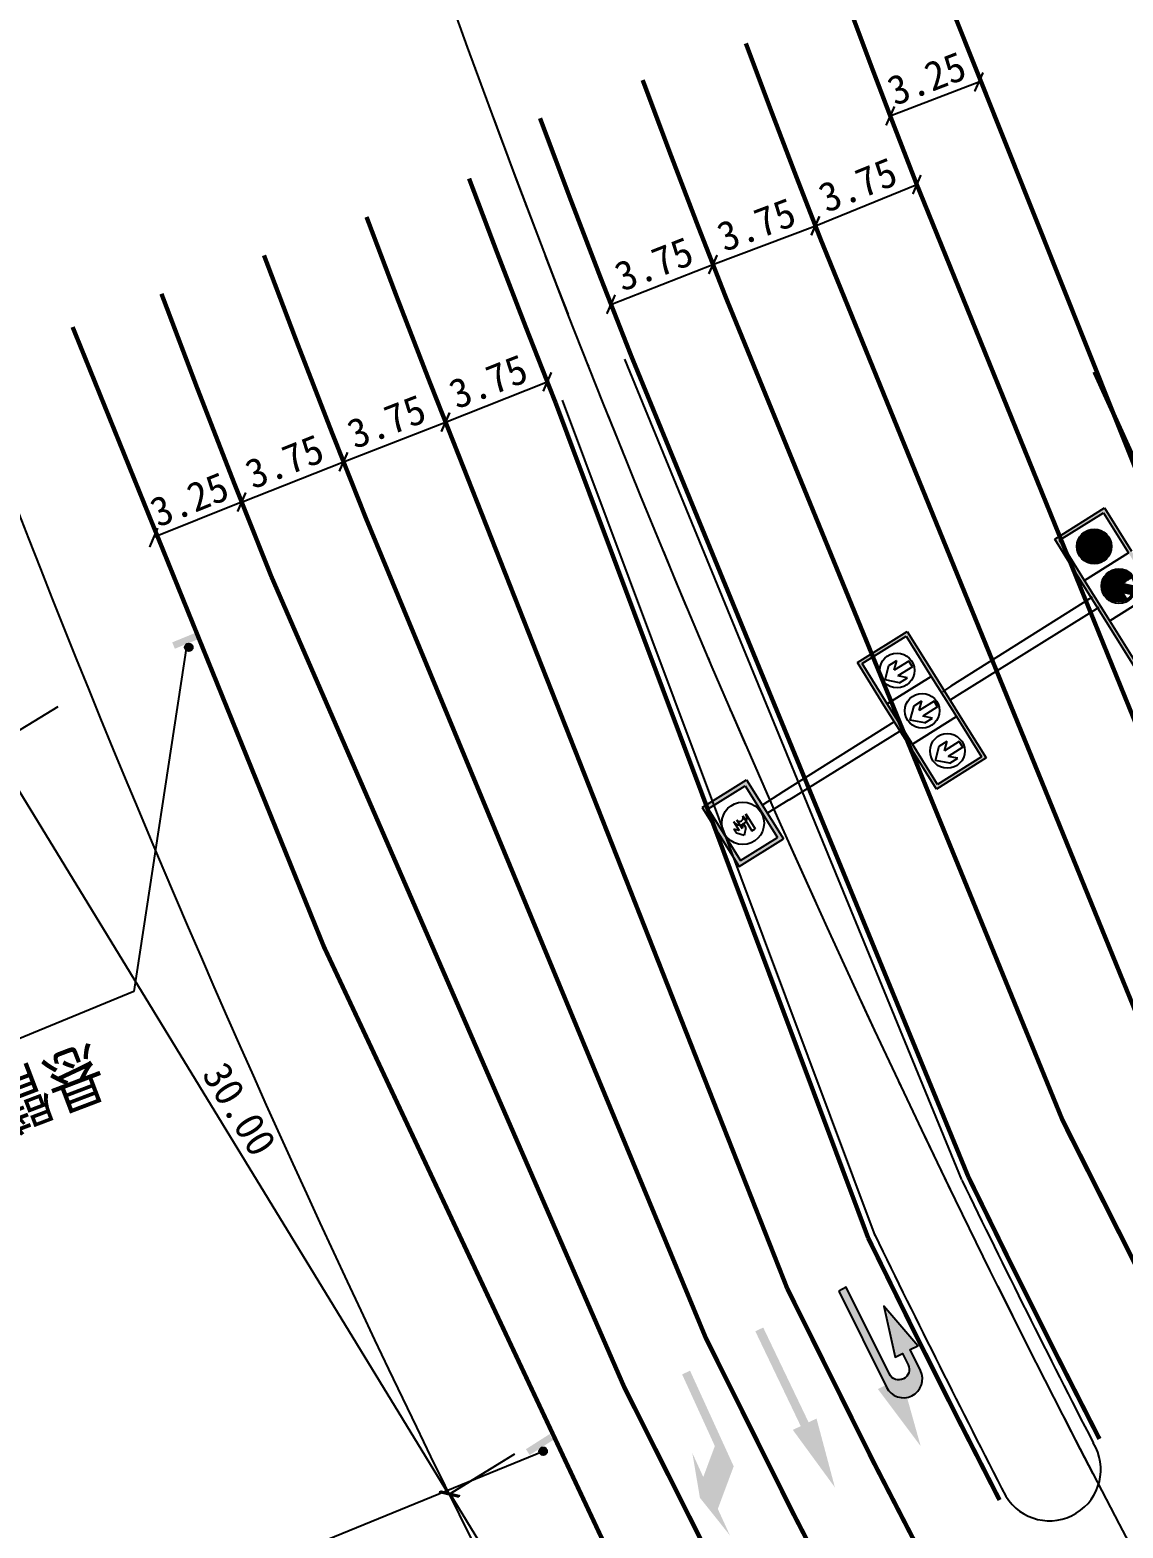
# Model space of a CAD drawing. Header units: millimetres. Extents: x 7233 to 195995, y 19522 to 226352.
# Drawn here: x 10194.8 to 10232.2, y 22463 to 22514.3 of the extents above; entities that cross this region are included whole.
import ezdxf

# ---------------------------------------------------------------- set-up
doc = ezdxf.new("R2010")
doc.units = ezdxf.units.MM
doc.linetypes.add('ACAD_ISO10W100', pattern=[18, 12, -3, 0, -3])
doc.linetypes.add('JTSS01', pattern=[6, 2, -4])
for name, color, linetype in [('@-交通信号', 7, 'Continuous'), ('@-交通标志', 7, 'Continuous'), ('@-地面图案', 7, 'Continuous'), ('@-监控设备', 7, 'Continuous'), ('@-设计标注', 7, 'Continuous'), ('@-道路红线', 1, 'Continuous'), ('@-隔离岛', 3, 'Continuous'), ('AXIS', 2, 'Continuous')]:
    doc.layers.add(name, color=color, linetype=linetype)
doc.layers.add('@-道路标线', color=255, linetype='Continuous', lineweight=0)
doc.layers.get('0').off()
doc.styles.add('--黑体', font='simhei.ttf')
doc.styles.add('-黑体', font='simhei.ttf', dxfattribs={"width": 0.8})
doc.dimstyles.new('标志标注', dxfattribs={"dimtxt": 1, "dimasz": 0.5, "dimexe": 0, "dimexo": 0, "dimgap": 0.25, "dimtad": 1, "dimzin": 0, "dimdsep": 46, "dimtxsty": '--黑体', "dimblk": 'ARCHTICK', "dimcen": 0.09, "dimadec": 0, "dimazin": 0, "dimtfac": 1, "dimtix": 1, "dimtmove": 2, "dimatfit": 0, "dimfxl": 1, "dimtolj": 1, "dimtzin": 0, "dimarcsym": 0})

# ---------------------------------------------------------------- blocks, each defined once
blk = doc.blocks.new('A$C4D7F043C')
at = {"layer": '@-交通标志', "linetype": 'ByBlock', "lineweight": -3}
for points in [[(0.132, 0, 1), (-0.132, 0, 1)], [(0.459, -0.375), (0.46, -0.139), (-0.496, -0.137), (-0.497, -0.373)]]:
    blk.add_hatch(color=14, dxfattribs=at).paths.add_polyline_path(points)
at = {"layer": '@-交通标志', "color": 14}
blk.add_circle((0, 0), 0.132, dxfattribs=at)
blk = doc.blocks.new('A$C5A7E11EF')
for p, q in [((0, 0.96), (0.5, 1.5)), ((0.5, 1.5), (1, 0.96)), ((0, 0.96), (0, 0.5)), ((0, 0.5), (0.335, 0.862)), ((0.335, 0), (0.335, 0.862)), ((0.665, 0.862), (1, 0.5)), ((0.665, 0), (0.665, 0.862)), ((1, 0.96), (1, 0.5)), ((0.335, 0), (0.665, 0))]:
    blk.add_line(p, q)
at = {"layer": 'Defpoints', "color": 0, "linetype": 'ByBlock'}
for p in [(0, 0.96), (1, 0.96), (0.335, 0), (0.665, 0)]:
    blk.add_point(p, dxfattribs=at)
blk = doc.blocks.new('A$C57464AE3')
at = {"xscale": 40, "yscale": 40, "zscale": 40}
blk.add_blockref('A$C5A7E11EF', (0, 0), dxfattribs=at)
blk = doc.blocks.new('A$C284C4AF0')
blk.add_blockref('A$C57464AE3', (0, 0))
blk = doc.blocks.new('A$C6DDB773E')
at = {"layer": '@-交通信号'}
h = blk.add_hatch(color=256, dxfattribs=at)
h.paths.add_polyline_path([(3050, 6842), (3050, 6261), (3050, 5719), (3050, 5138), (2379, 5138), (2379, 5719), (2379, 6261), (2379, 6842)])
h.paths.add_polyline_path([(3010, 6803), (3010, 6261), (3010, 5719), (3010, 5177), (2418, 5177), (2418, 5719), (2418, 6261), (2418, 6803)], flags=16)
h = blk.add_hatch(color=256, dxfattribs=at)
h.paths.add_polyline_path([(5707, 6842), (5707, 6261), (5707, 5719), (5707, 5138), (5036, 5138), (5036, 5719), (5036, 6261), (5036, 6842)])
h.paths.add_polyline_path([(5667, 6803), (5667, 6261), (5667, 5719), (5667, 5177), (5075, 5177), (5075, 5719), (5075, 6261), (5075, 6803)], flags=16)
h = blk.add_hatch(color=256, dxfattribs=at)
h.paths.add_polyline_path([(0, 6377), (596, 6377), (596, 5582), (0, 5582)])
h.paths.add_polyline_path([(50, 6327), (547, 6327), (547, 5631), (50, 5631)], flags=16)
for p, q in [((2379, 6842), (3050, 6842)), ((2379, 6261), (2379, 6842)), ((3050, 6842), (3050, 6261)), ((5036, 6842), (5707, 6842)), ((5036, 6261), (5036, 6842)), ((5707, 6842), (5707, 6261)), ((2418, 6803), (3010, 6803)), ((2418, 6261), (2418, 6803)), ((3010, 6803), (3010, 6261)), ((5075, 6803), (5667, 6803)), ((5075, 6261), (5075, 6803)), ((5374, 6561), (5263, 6672)), ((5374, 6565), (5265, 6674)), ((5374, 6570), (5268, 6676)), ((5374, 6574), (5271, 6677)), ((5374, 6579), (5273, 6679)), ((5374, 6583), (5276, 6681)), ((5374, 6588), (5279, 6683)), ((5374, 6592), (5281, 6684)), ((5374, 6597), (5284, 6686)), ((5374, 6601), (5287, 6688)), ((5374, 6606), (5290, 6689)), ((5374, 6610), (5293, 6691)), ((5374, 6614), (5296, 6692)), ((5374, 6619), (5299, 6694)), ((5374, 6623), (5302, 6695)), ((5374, 6628), (5305, 6696)), ((5374, 6632), (5308, 6698)), ((5374, 6637), (5311, 6699)), ((5374, 6641), (5315, 6700)), ((5374, 6646), (5318, 6701)), ((5374, 6650), (5321, 6702)), ((5374, 6654), (5325, 6703)), ((5374, 6659), (5328, 6704)), ((5374, 6663), (5332, 6705)), ((5374, 6668), (5335, 6706)), ((5374, 6672), (5339, 6707)), ((5374, 6677), (5343, 6708)), ((5374, 6681), (5347, 6708)), ((5374, 6686), (5351, 6709)), ((5374, 6690), (5355, 6709)), ((5374, 6695), (5359, 6710)), ((5374, 6699), (5363, 6710)), ((5374, 6703), (5367, 6710)), ((5374, 6708), (5371, 6710)), ((5550, 6532), (5374, 6708)), ((5545, 6532), (5374, 6703)), ((5541, 6532), (5374, 6699)), ((5536, 6532), (5374, 6695)), ((5532, 6532), (5374, 6690)), ((5527, 6532), (5374, 6686)), ((5523, 6532), (5374, 6681)), ((5519, 6532), (5374, 6677)), ((5514, 6532), (5374, 6672)), ((5552, 6534), (5376, 6710)), ((5552, 6539), (5380, 6710)), ((5552, 6543), (5385, 6710)), ((5551, 6548), (5390, 6709)), ((5551, 6553), (5395, 6709)), ((5550, 6558), (5400, 6708)), ((5549, 6563), (5405, 6707)), ((5548, 6569), (5411, 6706)), ((5547, 6575), (5417, 6705)), ((5545, 6581), (5423, 6703)), ((5543, 6587), (5429, 6701)), ((5541, 6594), (5436, 6699)), ((5538, 6602), (5443, 6696)), ((5534, 6610), (5451, 6692)), ((5529, 6619), (5461, 6687)), ((5522, 6630), (5472, 6680)), ((5667, 6803), (5667, 6261)), ((5372, 6353), (5195, 6530)), ((5368, 6354), (5195, 6526)), ((5363, 6354), (5196, 6521)), ((5358, 6354), (5196, 6516)), ((5353, 6355), (5196, 6511)), ((5348, 6355), (5197, 6506)), ((5229, 6532), (5198, 6563)), ((5374, 6356), (5198, 6532)), ((5343, 6356), (5198, 6501)), ((5238, 6532), (5199, 6571)), ((5234, 6532), (5199, 6567)), ((5243, 6532), (5200, 6574)), ((5247, 6532), (5201, 6578)), ((5252, 6532), (5202, 6581)), ((5256, 6532), (5203, 6585)), ((5374, 6361), (5203, 6532)), ((5260, 6532), (5204, 6588)), ((5265, 6532), (5205, 6591)), ((5269, 6532), (5207, 6595)), ((5374, 6365), (5207, 6532)), ((5274, 6532), (5208, 6598)), ((5278, 6532), (5209, 6601)), ((5283, 6532), (5210, 6604)), ((5374, 6370), (5211, 6532)), ((5287, 6532), (5212, 6607)), ((5292, 6532), (5213, 6610)), ((5296, 6532), (5215, 6613)), ((5300, 6532), (5216, 6616)), ((5374, 6374), (5216, 6532)), ((5305, 6532), (5218, 6619)), ((5309, 6532), (5220, 6622)), ((5374, 6379), (5220, 6532)), ((5314, 6532), (5221, 6624)), ((5318, 6532), (5223, 6627)), ((5323, 6532), (5225, 6630)), ((5374, 6383), (5225, 6532)), ((5327, 6532), (5226, 6633)), ((5332, 6532), (5228, 6635)), ((5374, 6387), (5229, 6532)), ((5336, 6532), (5230, 6638)), ((5341, 6532), (5232, 6640)), ((5345, 6532), (5234, 6643)), ((5374, 6392), (5234, 6532)), ((5349, 6532), (5236, 6645)), ((5354, 6532), (5238, 6648)), ((5374, 6396), (5238, 6532)), ((5358, 6532), (5240, 6650)), ((5363, 6532), (5242, 6652)), ((5374, 6401), (5243, 6532)), ((5367, 6532), (5244, 6655)), ((5372, 6532), (5247, 6657)), ((5374, 6405), (5247, 6532)), ((5374, 6534), (5249, 6659)), ((5374, 6539), (5251, 6661)), ((5374, 6410), (5252, 6532)), ((5374, 6543), (5253, 6664)), ((5374, 6548), (5256, 6666)), ((5374, 6414), (5256, 6532)), ((5374, 6552), (5258, 6668)), ((5374, 6557), (5260, 6670)), ((5374, 6419), (5260, 6532)), ((5374, 6423), (5265, 6532)), ((5374, 6428), (5269, 6532)), ((5374, 6432), (5274, 6532)), ((5374, 6436), (5278, 6532)), ((5374, 6441), (5283, 6532)), ((5374, 6445), (5287, 6532)), ((5374, 6450), (5292, 6532)), ((5374, 6454), (5296, 6532)), ((5374, 6459), (5300, 6532)), ((5374, 6463), (5305, 6532)), ((5374, 6468), (5309, 6532)), ((5374, 6472), (5314, 6532)), ((5374, 6476), (5318, 6532)), ((5374, 6481), (5323, 6532)), ((5374, 6485), (5327, 6532)), ((5374, 6490), (5332, 6532)), ((5374, 6494), (5336, 6532)), ((5374, 6499), (5341, 6532)), ((5374, 6503), (5345, 6532)), ((5374, 6508), (5349, 6532)), ((5374, 6512), (5354, 6532)), ((5374, 6517), (5358, 6532)), ((5374, 6521), (5363, 6532)), ((5374, 6525), (5367, 6532)), ((5374, 6530), (5372, 6532)), ((5510, 6532), (5374, 6668)), ((5505, 6532), (5374, 6663)), ((5501, 6532), (5374, 6659)), ((5496, 6532), (5374, 6654)), ((5492, 6532), (5374, 6650)), ((5487, 6532), (5374, 6646)), ((5483, 6532), (5374, 6641)), ((5478, 6532), (5374, 6637)), ((5474, 6532), (5374, 6632)), ((5470, 6532), (5374, 6628)), ((5465, 6532), (5374, 6623)), ((5461, 6532), (5374, 6619)), ((5456, 6532), (5374, 6614)), ((5452, 6532), (5374, 6610)), ((5447, 6532), (5374, 6606)), ((5443, 6532), (5374, 6601)), ((5438, 6532), (5374, 6597)), ((5434, 6532), (5374, 6592)), ((5430, 6532), (5374, 6588)), ((5425, 6532), (5374, 6583)), ((5421, 6532), (5374, 6579)), ((5416, 6532), (5374, 6574)), ((5412, 6532), (5374, 6570)), ((5407, 6532), (5374, 6565)), ((5403, 6532), (5374, 6561)), ((5398, 6532), (5374, 6557)), ((5394, 6532), (5374, 6552)), ((5389, 6532), (5374, 6548)), ((5385, 6532), (5374, 6543)), ((5381, 6532), (5374, 6539)), ((5376, 6532), (5374, 6534)), ((5499, 6405), (5374, 6530)), ((5497, 6403), (5374, 6525)), ((5494, 6400), (5374, 6521)), ((5492, 6398), (5374, 6517)), ((5490, 6396), (5374, 6512)), ((5487, 6394), (5374, 6508)), ((5485, 6392), (5374, 6503)), ((5501, 6407), (5376, 6532)), ((5503, 6409), (5381, 6532)), ((5505, 6412), (5385, 6532)), ((5507, 6414), (5389, 6532)), ((5510, 6416), (5394, 6532)), ((5512, 6419), (5398, 6532)), ((5514, 6421), (5403, 6532)), ((5515, 6424), (5407, 6532)), ((5517, 6426), (5412, 6532)), ((5519, 6429), (5416, 6532)), ((5521, 6431), (5421, 6532)), ((5523, 6434), (5425, 6532)), ((5525, 6437), (5430, 6532)), ((5526, 6440), (5434, 6532)), ((5528, 6442), (5438, 6532)), ((5530, 6445), (5443, 6532)), ((5531, 6448), (5447, 6532)), ((5533, 6451), (5452, 6532)), ((5534, 6454), (5456, 6532)), ((5536, 6457), (5461, 6532)), ((5537, 6460), (5465, 6532)), ((5538, 6463), (5470, 6532)), ((5540, 6466), (5474, 6532)), ((5541, 6470), (5478, 6532)), ((5542, 6473), (5483, 6532)), ((5543, 6476), (5487, 6532)), ((5508, 6649), (5491, 6666)), ((5544, 6479), (5492, 6532)), ((5545, 6483), (5496, 6532)), ((5546, 6486), (5501, 6532)), ((5547, 6490), (5505, 6532)), ((5548, 6494), (5510, 6532)), ((5549, 6497), (5514, 6532)), ((5549, 6501), (5519, 6532)), ((5550, 6505), (5523, 6532)), ((5551, 6509), (5527, 6532)), ((5551, 6513), (5532, 6532)), ((5337, 6357), (5199, 6495)), ((5331, 6358), (5200, 6490)), ((5325, 6360), (5202, 6484)), ((5319, 6362), (5204, 6477)), ((5312, 6364), (5206, 6470)), ((5305, 6367), (5209, 6463)), ((5297, 6371), (5213, 6455)), ((5288, 6375), (5217, 6446)), ((5277, 6382), (5224, 6435)), ((5260, 6394), (5236, 6418)), ((5482, 6390), (5374, 6499)), ((5480, 6388), (5374, 6494)), ((5477, 6386), (5374, 6490)), ((5474, 6385), (5374, 6485)), ((5472, 6383), (5374, 6481)), ((5469, 6381), (5374, 6476)), ((5466, 6379), (5374, 6472)), ((5463, 6378), (5374, 6468)), ((5461, 6376), (5374, 6463)), ((5458, 6375), (5374, 6459)), ((5455, 6373), (5374, 6454)), ((5452, 6372), (5374, 6450)), ((5449, 6370), (5374, 6445)), ((5446, 6369), (5374, 6441)), ((5443, 6367), (5374, 6436)), ((5440, 6366), (5374, 6432)), ((5436, 6365), (5374, 6428)), ((5433, 6364), (5374, 6423)), ((5430, 6362), (5374, 6419)), ((5426, 6361), (5374, 6414)), ((5423, 6360), (5374, 6410)), ((5419, 6359), (5374, 6405)), ((5416, 6359), (5374, 6401)), ((5412, 6358), (5374, 6396)), ((5409, 6357), (5374, 6392)), ((5405, 6356), (5374, 6387)), ((5401, 6356), (5374, 6383)), ((5397, 6355), (5374, 6379)), ((5393, 6354), (5374, 6374)), ((5389, 6354), (5374, 6370)), ((5385, 6354), (5374, 6365)), ((5381, 6354), (5374, 6361)), ((2379, 5719), (2379, 6261)), ((2418, 5719), (2418, 6261)), ((3010, 6261), (2418, 6261)), ((2418, 6261), (3010, 6261)), ((3010, 6261), (3010, 5719)), ((3050, 6261), (3050, 5719)), ((5036, 5719), (5036, 6261)), ((5075, 5719), (5075, 6261)), ((5667, 6261), (5075, 6261)), ((5075, 6261), (5667, 6261)), ((5374, 6073), (5290, 6157)), ((5374, 6077), (5293, 6158)), ((5374, 6082), (5296, 6160)), ((5374, 6086), (5299, 6161)), ((5374, 6091), (5302, 6163)), ((5374, 6095), (5305, 6164)), ((5374, 6100), (5308, 6165)), ((5374, 6104), (5311, 6166)), ((5374, 6109), (5315, 6168)), ((5374, 6113), (5318, 6169)), ((5374, 6118), (5321, 6170)), ((5374, 6122), (5325, 6171)), ((5374, 6126), (5328, 6172)), ((5374, 6131), (5332, 6173)), ((5374, 6135), (5335, 6174)), ((5374, 6140), (5339, 6174)), ((5374, 6144), (5343, 6175)), ((5374, 6149), (5347, 6176)), ((5374, 6153), (5351, 6176)), ((5374, 6158), (5355, 6177)), ((5374, 6162), (5359, 6177)), ((5374, 6166), (5363, 6177)), ((5374, 6171), (5367, 6178)), ((5374, 6175), (5371, 6178)), ((5550, 5999), (5374, 6175)), ((5545, 5999), (5374, 6171)), ((5541, 5999), (5374, 6166)), ((5536, 5999), (5374, 6162)), ((5532, 5999), (5374, 6158)), ((5552, 6001), (5376, 6178)), ((5552, 6006), (5380, 6178)), ((5552, 6011), (5385, 6177)), ((5551, 6016), (5390, 6177)), ((5551, 6021), (5395, 6176)), ((5550, 6026), (5400, 6176)), ((5549, 6031), (5405, 6175)), ((5548, 6037), (5411, 6174)), ((5547, 6042), (5417, 6172)), ((5545, 6048), (5423, 6171)), ((5543, 6055), (5429, 6169)), ((5541, 6062), (5436, 6166)), ((5538, 6069), (5443, 6164)), ((5534, 6077), (5451, 6160)), ((218, 6051), (218, 5932)), ((259, 6051), (259, 5932)), ((341, 6051), (341, 5852)), ((383, 6051), (383, 5852)), ((884, 6039), (589, 6038)), ((2377, 6043), (884, 6039)), ((3140, 6046), (3025, 6045)), ((5047, 6052), (3140, 6046)), ((5203, 5999), (5195, 6007)), ((5198, 5999), (5195, 6002)), ((5372, 5821), (5195, 5998)), ((5368, 5821), (5195, 5993)), ((5216, 5999), (5196, 6019)), ((5211, 5999), (5196, 6015)), ((5207, 5999), (5196, 6011)), ((5363, 5821), (5196, 5989)), ((5225, 5999), (5197, 6027)), ((5220, 5999), (5197, 6023)), ((5229, 5999), (5198, 6031)), ((5374, 5824), (5198, 5999)), ((5238, 5999), (5199, 6038)), ((5234, 5999), (5199, 6034)), ((5243, 5999), (5200, 6042)), ((5247, 5999), (5201, 6045)), ((5252, 5999), (5202, 6049)), ((5256, 5999), (5203, 6052)), ((5374, 5828), (5203, 5999)), ((5260, 5999), (5204, 6055)), ((5265, 5999), (5205, 6059)), ((5269, 5999), (5207, 6062)), ((5374, 5833), (5207, 5999)), ((5274, 5999), (5208, 6065)), ((5278, 5999), (5209, 6068)), ((5283, 5999), (5210, 6072)), ((5374, 5837), (5211, 5999)), ((5287, 5999), (5212, 6075)), ((5292, 5999), (5213, 6078)), ((5296, 5999), (5215, 6081)), ((5300, 5999), (5216, 6083)), ((5374, 5842), (5216, 5999)), ((5305, 5999), (5218, 6086)), ((5309, 5999), (5220, 6089)), ((5374, 5846), (5220, 5999)), ((5314, 5999), (5221, 6092)), ((5318, 5999), (5223, 6095)), ((5323, 5999), (5225, 6097)), ((5374, 5851), (5225, 5999)), ((5327, 5999), (5226, 6100)), ((5332, 5999), (5228, 6103)), ((5374, 5855), (5229, 5999)), ((5336, 5999), (5230, 6105)), ((5341, 5999), (5232, 6108)), ((5345, 5999), (5234, 6110)), ((5374, 5859), (5234, 5999)), ((5349, 5999), (5236, 6113)), ((5354, 5999), (5238, 6115)), ((5374, 5864), (5238, 5999)), ((5358, 5999), (5240, 6118)), ((5363, 5999), (5242, 6120)), ((5374, 5868), (5243, 5999)), ((5367, 5999), (5244, 6122)), ((5372, 5999), (5247, 6125)), ((5374, 5873), (5247, 5999)), ((5374, 6002), (5249, 6127)), ((5374, 6006), (5251, 6129)), ((5374, 5877), (5252, 5999)), ((5374, 6011), (5253, 6131)), ((5374, 6015), (5256, 6133)), ((5374, 5882), (5256, 5999)), ((5374, 6020), (5258, 6135)), ((5374, 6024), (5260, 6137)), ((5374, 5886), (5260, 5999)), ((5374, 6029), (5263, 6139)), ((5374, 6033), (5265, 6141)), ((5374, 5891), (5265, 5999)), ((5374, 6037), (5268, 6143)), ((5374, 5895), (5269, 5999)), ((5374, 6042), (5271, 6145)), ((5374, 6046), (5273, 6147)), ((5374, 5899), (5274, 5999)), ((5374, 6051), (5276, 6149)), ((5374, 5904), (5278, 5999)), ((5374, 6055), (5279, 6150)), ((5374, 6060), (5281, 6152)), ((5374, 5908), (5283, 5999)), ((5374, 6064), (5284, 6154)), ((5374, 6069), (5287, 6155)), ((5374, 5913), (5287, 5999)), ((5374, 5917), (5292, 5999)), ((5374, 5922), (5296, 5999)), ((5374, 5926), (5300, 5999)), ((5374, 5931), (5305, 5999)), ((5374, 5935), (5309, 5999)), ((5374, 5940), (5314, 5999)), ((5374, 5944), (5318, 5999)), ((5374, 5948), (5323, 5999)), ((5374, 5953), (5327, 5999)), ((5374, 5957), (5332, 5999)), ((5374, 5962), (5336, 5999)), ((5374, 5966), (5341, 5999)), ((5374, 5971), (5345, 5999)), ((5374, 5975), (5349, 5999)), ((5374, 5980), (5354, 5999)), ((5374, 5984), (5358, 5999)), ((5374, 5988), (5363, 5999)), ((5374, 5993), (5367, 5999)), ((5374, 5997), (5372, 5999)), ((5527, 5999), (5374, 6153)), ((5523, 5999), (5374, 6149)), ((5519, 5999), (5374, 6144)), ((5514, 5999), (5374, 6140)), ((5510, 5999), (5374, 6135)), ((5505, 5999), (5374, 6131)), ((5501, 5999), (5374, 6126)), ((5496, 5999), (5374, 6122)), ((5492, 5999), (5374, 6118)), ((5487, 5999), (5374, 6113)), ((5483, 5999), (5374, 6109)), ((5478, 5999), (5374, 6104)), ((5474, 5999), (5374, 6100)), ((5470, 5999), (5374, 6095)), ((5465, 5999), (5374, 6091)), ((5461, 5999), (5374, 6086)), ((5456, 5999), (5374, 6082)), ((5452, 5999), (5374, 6077)), ((5447, 5999), (5374, 6073)), ((5443, 5999), (5374, 6069)), ((5438, 5999), (5374, 6064)), ((5434, 5999), (5374, 6060)), ((5430, 5999), (5374, 6055)), ((5425, 5999), (5374, 6051)), ((5421, 5999), (5374, 6046)), ((5416, 5999), (5374, 6042)), ((5412, 5999), (5374, 6037)), ((5407, 5999), (5374, 6033)), ((5403, 5999), (5374, 6029)), ((5398, 5999), (5374, 6024)), ((5394, 5999), (5374, 6020)), ((5389, 5999), (5374, 6015)), ((5385, 5999), (5374, 6011)), ((5381, 5999), (5374, 6006)), ((5376, 5999), (5374, 6002)), ((5499, 5872), (5374, 5997)), ((5497, 5870), (5374, 5993)), ((5494, 5868), (5374, 5988)), ((5501, 5874), (5376, 5999)), ((5503, 5877), (5381, 5999)), ((5505, 5879), (5385, 5999)), ((5507, 5881), (5389, 5999)), ((5510, 5884), (5394, 5999)), ((5512, 5886), (5398, 5999)), ((5514, 5889), (5403, 5999)), ((5515, 5891), (5407, 5999)), ((5517, 5894), (5412, 5999)), ((5519, 5896), (5416, 5999)), ((5521, 5899), (5421, 5999)), ((5523, 5902), (5425, 5999)), ((5529, 6087), (5461, 6155)), ((5522, 6098), (5472, 6148)), ((5508, 6117), (5491, 6134)), ((176, 5920), (176, 5977)), ((218, 5932), (176, 5977)), ((238, 5852), (176, 5920)), ((301, 5920), (238, 5852)), ((301, 5977), (259, 5932)), ((301, 5920), (301, 5977)), ((884, 5928), (589, 5929)), ((2370, 5918), (884, 5923)), ((3140, 5916), (3039, 5916)), ((5048, 5912), (3140, 5916)), ((5358, 5822), (5196, 5984)), ((5353, 5822), (5196, 5979)), ((5348, 5823), (5197, 5974)), ((5343, 5824), (5198, 5968)), ((5337, 5825), (5199, 5963)), ((5331, 5826), (5200, 5957)), ((5325, 5828), (5202, 5951)), ((5319, 5829), (5204, 5945)), ((5312, 5832), (5206, 5938)), ((5305, 5835), (5209, 5931)), ((5297, 5838), (5213, 5923)), ((5288, 5843), (5217, 5913)), ((5277, 5850), (5224, 5902)), ((5260, 5862), (5236, 5886)), ((5492, 5866), (5374, 5984)), ((5490, 5864), (5374, 5980)), ((5487, 5862), (5374, 5975)), ((5485, 5860), (5374, 5971)), ((5482, 5858), (5374, 5966)), ((5480, 5856), (5374, 5962)), ((5477, 5854), (5374, 5957)), ((5474, 5852), (5374, 5953)), ((5472, 5850), (5374, 5948)), ((5469, 5849), (5374, 5944)), ((5466, 5847), (5374, 5940)), ((5463, 5845), (5374, 5935)), ((5461, 5844), (5374, 5931)), ((5458, 5842), (5374, 5926)), ((5455, 5840), (5374, 5922)), ((5452, 5839), (5374, 5917)), ((5449, 5838), (5374, 5913)), ((2379, 5138), (2379, 5719)), ((2418, 5177), (2418, 5719)), ((2418, 5719), (3010, 5719)), ((3010, 5719), (2418, 5719)), ((3010, 5719), (3010, 5177)), ((3050, 5719), (3050, 5138)), ((5036, 5138), (5036, 5719)), ((5075, 5177), (5075, 5719)), ((5075, 5719), (5667, 5719)), ((5667, 5719), (5075, 5719)), ((3050, 5138), (2379, 5138)), ((3010, 5177), (2418, 5177))]:
    blk.add_line(p, q, dxfattribs=at)
at = {"layer": '@-交通信号', "color": 7}
for p, q in [((0, 6377), (0, 5582)), ((0, 6377), (596, 6377)), ((596, 6377), (596, 5582)), ((50, 6327), (50, 5631)), ((50, 6327), (547, 6327)), ((547, 6327), (547, 5631)), ((341, 5852), (383, 5852)), ((596, 5978), (595, 5979)), ((0, 5582), (596, 5582)), ((50, 5631), (547, 5631))]:
    blk.add_line(p, q, dxfattribs=at)
at = {"layer": '@-交通信号'}
for centre, radius in [((2715, 6525), 198), ((5374, 6532), 198), ((5374, 6532), 178), ((2715, 5983), 198), ((5374, 5999), 198), ((5374, 5999), 178), ((2715, 5441), 198)]:
    blk.add_circle(centre, radius, dxfattribs=at)
at = {"layer": '@-交通信号', "color": 7}
blk.add_circle((298, 5979), 242, dxfattribs=at)
at = {"layer": '@-交通信号'}
for radius in [82.5, 41.2]:
    blk.add_arc((300, 6051), radius, 0, 180, dxfattribs=at)
at = {"layer": '@-交通信号', "xscale": 5.759999999951104, "yscale": 5.759999999951104, "zscale": 5.759999999951104, "rotation": 90}
for p in [(2887, 6391), (2887, 5849), (2887, 5307)]:
    blk.add_blockref('A$C284C4AF0', p, dxfattribs=at)
blk = doc.blocks.new('A$C25111850')
at = {"layer": '@-监控设备', "linetype": 'ByBlock', "lineweight": -3}
for points in [[(0.265, 0.53, 1), (0, 0.53, 1)], [(0.55, 0.951), (0.315, 0.974), (0.221, 0.023), (0.456, 0)]]:
    blk.add_hatch(color=14, dxfattribs=at).paths.add_polyline_path(points)
at = {"layer": '@-监控设备', "color": 14}
blk.add_circle((0.132, 0.53), 0.132, dxfattribs=at)
blk = doc.blocks.new('_ArchTick')
at = {"color": 0, "linetype": 'ByBlock', "const_width": 0.15}
blk.add_lwpolyline([(-0.5, -0.5), (0.5, 0.5)], dxfattribs=at)
blk = doc.blocks.new('*D59')
at = {"layer": '@-设计标注', "color": 0, "lineweight": -2, "ltscale": 1.5, "transparency": 16777216}
for p, q in [((10211.392, 22465.48), (10209.186, 22464.132)), ((10219.615, 22447.066), (10209.186, 22464.132)), ((10221.821, 22448.414), (10219.615, 22447.066))]:
    blk.add_line(p, q, dxfattribs=at)
at = {"layer": 'Defpoints', "color": 0, "ltscale": 1.5, "transparency": 16777216}
for p in [(10211.392, 22465.48, 0), (10209.186, 22464.132), (10221.821, 22448.414, 0)]:
    blk.add_point(p, dxfattribs=at)
at = {"layer": '@-设计标注', "color": 0, "lineweight": -2, "ltscale": 1.5, "transparency": 16777216, "xscale": 0.5, "yscale": 0.5, "zscale": 0.5}
for p, rotation in [((10209.186, 22464.132), 121.4288750562912), ((10219.615, 22447.066), 301.4288750562912)]:
    blk.add_blockref('_ArchTick', p, dxfattribs=dict(at, rotation=rotation))
at = {"layer": '@-设计标注', "color": 0, "ltscale": 1.5, "transparency": 16777216, "insert": (10215.045, 22455.993), "char_height": 1, "attachment_point": 5, "rotation": 301.4289, "style": '--黑体'}
blk.add_mtext('\\A1;20.00', dxfattribs=at)
blk = doc.blocks.new('*D60')
at = {"layer": '@-设计标注', "color": 0, "lineweight": -2, "ltscale": 1.5, "transparency": 16777216}
for p, q in [((10195.749, 22491.079), (10193.503, 22489.706)), ((10209.146, 22464.107), (10193.503, 22489.706)), ((10211.392, 22465.48), (10209.146, 22464.107))]:
    blk.add_line(p, q, dxfattribs=at)
at = {"layer": 'Defpoints', "color": 0, "ltscale": 1.5, "transparency": 16777216}
for p in [(10195.749, 22491.079, 0), (10193.503, 22489.706), (10211.392, 22465.48)]:
    blk.add_point(p, dxfattribs=at)
at = {"layer": '@-设计标注', "color": 0, "lineweight": -2, "ltscale": 1.5, "transparency": 16777216, "xscale": 0.5, "yscale": 0.5, "zscale": 0.5}
for p, rotation in [((10193.503, 22489.706), 121.4288750562933), ((10209.146, 22464.107), 301.4288750562933)]:
    blk.add_blockref('_ArchTick', p, dxfattribs=dict(at, rotation=rotation))
at = {"layer": '@-设计标注', "color": 0, "ltscale": 1.5, "transparency": 16777216, "insert": (10201.969, 22477.301), "char_height": 1, "attachment_point": 5, "rotation": 301.4289, "style": '--黑体'}
blk.add_mtext('\\A1;30.00', dxfattribs=at)
blk = doc.blocks.new('*D129')
at = {"layer": '@-设计标注', "color": 0, "lineweight": -2, "ltscale": 1.5, "transparency": 16777216}
blk.add_line((10202.045, 22498.093), (10205.532, 22499.471), dxfattribs=at)
at = {"layer": 'Defpoints', "color": 0, "ltscale": 1.5, "transparency": 16777216}
for p in [(10205.532, 22499.471, 0), (10205.532, 22499.471), (10202.045, 22498.093, 0)]:
    blk.add_point(p, dxfattribs=at)
at = {"layer": '@-设计标注', "color": 0, "lineweight": -2, "ltscale": 1.5, "transparency": 16777216, "xscale": 0.5, "yscale": 0.5, "zscale": 0.5}
for p, rotation in [((10205.532, 22499.471), 21.57006230573763), ((10202.045, 22498.093), 201.5700623057377)]:
    blk.add_blockref('_ArchTick', p, dxfattribs=dict(at, rotation=rotation))
at = {"layer": '@-设计标注', "color": 0, "ltscale": 1.5, "transparency": 16777216, "insert": (10203.513, 22499.48), "char_height": 1, "attachment_point": 5, "rotation": 21.5701, "style": '--黑体'}
blk.add_mtext('\\A1;3.75', dxfattribs=at)
blk = doc.blocks.new('*D130')
at = {"layer": '@-设计标注', "color": 0, "lineweight": -2, "ltscale": 1.5, "transparency": 16777216}
blk.add_line((10205.532, 22499.471), (10209.028, 22500.828), dxfattribs=at)
at = {"layer": 'Defpoints', "color": 0, "ltscale": 1.5, "transparency": 16777216}
for p in [(10209.028, 22500.828, 0), (10209.028, 22500.828), (10205.532, 22499.471)]:
    blk.add_point(p, dxfattribs=at)
at = {"layer": '@-设计标注', "color": 0, "lineweight": -2, "ltscale": 1.5, "transparency": 16777216, "xscale": 0.5, "yscale": 0.5, "zscale": 0.5}
for p, rotation in [((10209.028, 22500.828), 21.21447300927879), ((10205.532, 22499.471), 201.2144730092788)]:
    blk.add_blockref('_ArchTick', p, dxfattribs=dict(at, rotation=rotation))
at = {"layer": '@-设计标注', "color": 0, "ltscale": 1.5, "transparency": 16777216, "insert": (10207.009, 22500.849), "char_height": 1, "attachment_point": 5, "rotation": 21.2145, "style": '--黑体'}
blk.add_mtext('\\A1;3.75', dxfattribs=at)
blk = doc.blocks.new('*D131')
at = {"layer": '@-设计标注', "color": 0, "lineweight": -2, "ltscale": 1.5, "transparency": 16777216}
for p, q in [((10212.422, 22502.445), (10212.514, 22502.211)), ((10209.026, 22500.834), (10212.514, 22502.211)), ((10208.934, 22501.069), (10209.026, 22500.834))]:
    blk.add_line(p, q, dxfattribs=at)
at = {"layer": 'Defpoints', "color": 0, "ltscale": 1.5, "transparency": 16777216}
for p in [(10212.422, 22502.445, 0), (10212.514, 22502.211), (10208.934, 22501.069, 0)]:
    blk.add_point(p, dxfattribs=at)
at = {"layer": '@-设计标注', "color": 0, "lineweight": -2, "ltscale": 1.5, "transparency": 16777216, "xscale": 0.5, "yscale": 0.5, "zscale": 0.5}
for p, rotation in [((10212.514, 22502.211), 21.53757399601306), ((10209.026, 22500.834), 201.5375739960131)]:
    blk.add_blockref('_ArchTick', p, dxfattribs=dict(at, rotation=rotation))
at = {"layer": '@-设计标注', "color": 0, "ltscale": 1.5, "transparency": 16777216, "insert": (10210.495, 22502.22), "char_height": 1, "attachment_point": 5, "rotation": 21.5376, "style": '--黑体'}
blk.add_mtext('\\A1;3.75', dxfattribs=at)
blk = doc.blocks.new('*D132')
at = {"layer": '@-设计标注', "color": 0, "lineweight": -2, "ltscale": 1.5, "transparency": 16777216}
blk.add_line((10214.695, 22504.864), (10218.188, 22506.229), dxfattribs=at)
at = {"layer": 'Defpoints', "color": 0, "ltscale": 1.5, "transparency": 16777216}
for p in [(10218.188, 22506.229, 0), (10218.188, 22506.229), (10214.695, 22504.864, 0)]:
    blk.add_point(p, dxfattribs=at)
at = {"layer": '@-设计标注', "color": 0, "lineweight": -2, "ltscale": 1.5, "transparency": 16777216, "xscale": 0.5, "yscale": 0.5, "zscale": 0.5}
for p, rotation in [((10218.188, 22506.229), 21.3385650228597), ((10214.695, 22504.864), 201.3385650228597)]:
    blk.add_blockref('_ArchTick', p, dxfattribs=dict(at, rotation=rotation))
at = {"layer": '@-设计标注', "color": 0, "ltscale": 1.5, "transparency": 16777216, "insert": (10216.168, 22506.245), "char_height": 1, "attachment_point": 5, "rotation": 21.3386, "style": '--黑体'}
blk.add_mtext('\\A1;3.75', dxfattribs=at)
blk = doc.blocks.new('*D133')
at = {"layer": '@-设计标注', "color": 0, "lineweight": -2, "ltscale": 1.5, "transparency": 16777216}
blk.add_line((10218.188, 22506.229), (10221.695, 22507.555), dxfattribs=at)
at = {"layer": 'Defpoints', "color": 0, "ltscale": 1.5, "transparency": 16777216}
for p in [(10221.695, 22507.555, 0), (10221.695, 22507.555), (10218.188, 22506.229)]:
    blk.add_point(p, dxfattribs=at)
at = {"layer": '@-设计标注', "color": 0, "lineweight": -2, "ltscale": 1.5, "transparency": 16777216, "xscale": 0.5, "yscale": 0.5, "zscale": 0.5}
for p, rotation in [((10221.695, 22507.555), 20.72044258923419), ((10218.188, 22506.229), 200.7204425892342)]:
    blk.add_blockref('_ArchTick', p, dxfattribs=dict(at, rotation=rotation))
at = {"layer": '@-设计标注', "color": 0, "ltscale": 1.5, "transparency": 16777216, "insert": (10219.676, 22507.593), "char_height": 1, "attachment_point": 5, "rotation": 20.7204, "style": '--黑体'}
blk.add_mtext('\\A1;3.75', dxfattribs=at)
blk = doc.blocks.new('*D134')
at = {"layer": '@-设计标注', "color": 0, "lineweight": -2, "ltscale": 1.5, "transparency": 16777216}
blk.add_line((10221.695, 22507.555), (10225.171, 22508.967), dxfattribs=at)
at = {"layer": 'Defpoints', "color": 0, "ltscale": 1.5, "transparency": 16777216}
for p in [(10225.171, 22508.967, 0), (10225.171, 22508.967), (10221.695, 22507.555)]:
    blk.add_point(p, dxfattribs=at)
at = {"layer": '@-设计标注', "color": 0, "lineweight": -2, "ltscale": 1.5, "transparency": 16777216, "xscale": 0.5, "yscale": 0.5, "zscale": 0.5}
for p, rotation in [((10225.171, 22508.967), 22.10783106008681), ((10221.695, 22507.555), 202.1078310600868)]:
    blk.add_blockref('_ArchTick', p, dxfattribs=dict(at, rotation=rotation))
at = {"layer": '@-设计标注', "color": 0, "ltscale": 1.5, "transparency": 16777216, "insert": (10223.151, 22508.956), "char_height": 1, "attachment_point": 5, "rotation": 22.1078, "style": '--黑体'}
blk.add_mtext('\\A1;3.75', dxfattribs=at)
blk = doc.blocks.new('*D135')
at = {"layer": '@-设计标注', "color": 0, "lineweight": -2, "ltscale": 1.5, "transparency": 16777216}
blk.add_line((10224.261, 22511.317), (10227.295, 22512.48), dxfattribs=at)
at = {"layer": 'Defpoints', "color": 0, "ltscale": 1.5, "transparency": 16777216}
for p in [(10227.295, 22512.48, 0), (10227.295, 22512.48), (10224.261, 22511.317, 0)]:
    blk.add_point(p, dxfattribs=at)
at = {"layer": '@-设计标注', "color": 0, "lineweight": -2, "ltscale": 1.5, "transparency": 16777216, "xscale": 0.5, "yscale": 0.5, "zscale": 0.5}
for p, rotation in [((10227.295, 22512.48), 20.97272975364137), ((10224.261, 22511.317), 200.9727297536414)]:
    blk.add_blockref('_ArchTick', p, dxfattribs=dict(at, rotation=rotation))
at = {"layer": '@-设计标注', "color": 0, "ltscale": 1.5, "transparency": 16777216, "insert": (10225.509, 22512.599), "char_height": 1, "attachment_point": 5, "rotation": 20.9727, "style": '--黑体'}
blk.add_mtext('\\A1;3.25', dxfattribs=at)
blk = doc.blocks.new('*D136')
at = {"layer": '@-设计标注', "color": 0, "lineweight": -2, "ltscale": 1.5, "transparency": 16777216}
blk.add_line((10202.045, 22498.093), (10199.031, 22496.876), dxfattribs=at)
at = {"layer": 'Defpoints', "color": 0, "ltscale": 1.5, "transparency": 16777216}
for p in [(10202.045, 22498.093), (10199.031, 22496.876, 0), (10199.031, 22496.876)]:
    blk.add_point(p, dxfattribs=at)
at = {"layer": '@-设计标注', "color": 0, "lineweight": -2, "ltscale": 1.5, "transparency": 16777216, "xscale": 0.5, "yscale": 0.5, "zscale": 0.5}
for p, rotation in [((10202.045, 22498.093), 21.98653595115472), ((10199.031, 22496.876), 201.9865359511547)]:
    blk.add_blockref('_ArchTick', p, dxfattribs=dict(at, rotation=rotation))
at = {"layer": '@-设计标注', "color": 0, "ltscale": 1.5, "transparency": 16777216, "insert": (10200.257, 22498.18), "char_height": 1, "attachment_point": 5, "rotation": 21.9865, "style": '--黑体'}
blk.add_mtext('\\A1;3.25', dxfattribs=at)
blk = doc.blocks.new('6米调头箭头')
at = {"layer": '@-地面图案'}
blk.add_hatch(color=256, dxfattribs=at).paths.add_polyline_path([(5.1, -0.187, 1), (5.1, 1.613), (4, 1.613), (4, 2.013), (1.6, 1.413), (4, 0.813), (4, 1.213), (4.6, 1.213, -1), (4.6, 0.213), (0, 0.213), (0, -0.187)])
at = {"layer": '@-地面图案', "flags": 128}
blk.add_lwpolyline([(0, -0.187), (5.1, -0.187, 1), (5.1, 1.613), (4, 1.613), (4, 2.013), (1.6, 1.413), (4, 0.813), (4, 1.213), (4.6, 1.213, -1), (4.6, 0.213), (0, 0.213)], format="xyb", close=True, dxfattribs=at)

msp = doc.modelspace()

# ---------------------------------------------------------------- hatches: boundary and pattern name
at = {"layer": '@-道路标线', "linetype": 'Continuous'}
for points in [[(10222.645, 22471.143), (10222.511, 22471.076), (10224.105, 22467.848), (10223.836, 22467.716), (10225.302, 22465.763), (10224.643, 22468.114), (10224.374, 22467.981), (10222.78, 22471.209)], [(10219.775, 22469.758), (10219.64, 22469.693), (10221.195, 22466.446), (10220.924, 22466.317), (10222.366, 22464.346), (10221.736, 22466.705), (10221.465, 22466.576), (10219.91, 22469.823)], [(10217.268, 22468.281), (10217.132, 22468.219), (10218.253, 22465.763), (10217.857, 22464.703), (10217.483, 22465.522), (10217.742, 22463.991), (10218.771, 22462.702), (10218.355, 22463.611), (10218.899, 22465.069), (10217.404, 22468.344)]]:
    msp.add_hatch(color=7, dxfattribs=at).paths.add_polyline_path(points)

# ---------------------------------------------------------------- linework, layer by layer
at = {"layer": '@-交通标志', "lineweight": 0, "ltscale": 0.5}
msp.add_line((10189.135, 22477.533, 0), (10198.354, 22481.328, 0), dxfattribs=at)
at = {"layer": '@-交通标志', "elevation": 0}
for points in [[(10200.169, 22493.231), (10198.354, 22481.328)], [(10198.354, 22481.328), (10165.372, 22467.75)]]:
    msp.add_lwpolyline(points, dxfattribs=at)
at = {"layer": '@-监控设备', "flags": 128}
msp.add_lwpolyline([(10183.66, 22453.856), (10212.371, 22465.588)], dxfattribs=at)
at = {"layer": '@-道路标线', "color": 7, "linetype": 'Continuous', "const_width": 0.15, "elevation": 0, "flags": 128}
for points in [[(10225.911, 22516.146, 0.035512), (10249.005, 22465.399, 0.027267)], [(10222.849, 22515.057, 0.004062), (10225.141, 22509.04, 0.004062)], [(10212.266, 22511.239, 0.005359), (10215.395, 22503.084, 0.004956)], [(10209.835, 22509.172, 0.005011), (10212.797, 22501.497, 0.005011)], [(10199.299, 22505.226, 0.006156), (10203.061, 22495.547, 0.006156)], [(10196.256, 22504.087, 0.040451), (10225.449, 22441.948)], [(10231.256, 22502.554, 0.048945), (10267.452, 22434.865, 0.048945)], [(10226.937, 22474.98, 0.006145), (10231.427, 22466.006, 0.006145)], [(10223.508, 22472.884, 0.006086), (10228.006, 22463.913, 0.006086)], [(10215.151, 22467.777, 0.016324), (10228.053, 22443.438)]]:
    msp.add_lwpolyline(points, format="xyb", dxfattribs=at)
at = {"layer": '@-道路标线', "color": 7, "linetype": 'JTSS01', "const_width": 0.15, "elevation": 0, "flags": 128}
for points in [[(10219.315, 22513.801, 0.004514), (10221.892, 22507.054, 0.004514)], [(10215.781, 22512.545, 0.004956), (10218.643, 22505.069, 0.004956)], [(10206.323, 22507.857, 0.005399), (10209.551, 22499.513, 0.005399)], [(10202.811, 22506.542, 0.005781), (10206.306, 22497.53, 0.005781)], [(10230.153, 22476.944, 0.024766), (10249.36, 22441.804, 0.024766)], [(10230.311, 22476.616, 0.024545), (10249.364, 22441.798, 0.024545)], [(10220.731, 22471.164, 0.012046), (10229.929, 22453.385, 0.012046)], [(10217.935, 22469.484, 0.011975), (10227.16, 22451.677, 0.011975)]]:
    msp.add_lwpolyline(points, format="xyb", dxfattribs=at)
at = {"layer": '@-道路标线', "color": 7, "linetype": 'Continuous', "const_width": 0.15, "elevation": 0, "flags": 128}
for points in [[(10225.141, 22509.04), (10236.58, 22480.882)], [(10215.395, 22503.084), (10226.937, 22474.98)], [(10223.508, 22472.884), (10212.797, 22501.497)], [(10203.061, 22495.547), (10215.151, 22467.777)]]:
    msp.add_lwpolyline(points, dxfattribs=at)
at = {"layer": '@-道路标线', "color": 7, "linetype": 'JTSS01', "const_width": 0.15, "elevation": 0, "flags": 128}
for points in [[(10221.892, 22507.054), (10233.368, 22478.909)], [(10218.643, 22505.069), (10230.153, 22476.944)], [(10209.551, 22499.513), (10220.731, 22471.164)], [(10206.306, 22497.53), (10217.935, 22469.484)]]:
    msp.add_lwpolyline(points, dxfattribs=at)
at = {"layer": '@-道路红线', "elevation": 0}
msp.add_lwpolyline([(10191.987, 22504.087, 0.041325), (10221.978, 22439.96)], format="xyb", dxfattribs=at)
msp.add_lwpolyline([(10191.987, 22504.087, 0.041325), (10221.978, 22439.96)], format="xyb", dxfattribs=at)
at = {"layer": '@-隔离岛', "linetype": 'Continuous', "elevation": 0, "flags": 128}
for points in [[(10215.164, 22502.989), (10226.706, 22474.885)], [(10223.742, 22472.972), (10213.031, 22501.585)]]:
    msp.add_lwpolyline(points, dxfattribs=at)
for points in [[(10226.713, 22474.871, 0.006157), (10231.214, 22465.874, 0.006157)], [(10223.733, 22472.994, 0.006075), (10228.22, 22464.044, 0.006075)]]:
    msp.add_lwpolyline(points, format="xyb", dxfattribs=at)
at = {"layer": '@-隔离岛', "linetype": 'Continuous'}
msp.add_arc((10229.717, 22464.959, 0), 1.755, 211.4289, 31.4289, dxfattribs=at)
at = {"layer": 'AXIS', "color": 5, "linetype": 'ACAD_ISO10W100', "ltscale": 0.6}
for start, end in [(192.66623, 228.6211), (192.66623, 201.75154), (199.48047, 228.6211)]:
    msp.add_arc((10594.259, 22653.144, 0), 409, start, end, dxfattribs=at)

# ---------------------------------------------------------------- block references
at = {"layer": '@-交通信号', "xscale": 0.0029999994951739, "yscale": 0.003000000170604, "zscale": 0.0030000000000427, "rotation": 32.01440037499161}
msp.add_blockref('A$C6DDB773E', (10227.964, 22471.41), dxfattribs=at)
at = {"layer": '@-交通标志', "rotation": 202.3760648281422}
msp.add_blockref('A$C4D7F043C', (10200.235, 22493.116), dxfattribs=at)
at = {"layer": '@-地面图案', "xscale": 0.7216382132603331, "yscale": 0.7216382132603331, "zscale": 0.7216382132603331, "rotation": 296.4259926590453}
msp.add_blockref('6米调头箭头', (10222.616, 22471.132, 0), dxfattribs=at)
at = {"layer": '@-监控设备', "rotation": 128.1411622450403}
msp.add_blockref('A$C25111850', (10212.87, 22465.811), dxfattribs=at)

# ---------------------------------------------------------------- texts
at = {"layer": '@-交通标志', "style": '-黑体', "width": 0.8}
msp.add_text('悬臂', height=1.8, rotation=200.7979, dxfattribs=at).set_placement((10196.941, 22479.539, 0))

# ---------------------------------------------------------------- dimensions: what is measured, and where the dimension line sits
at = {"layer": '@-设计标注', "ltscale": 1.5}
for p1, p2, distance, picture, middle in [((10224.261, 22511.317, 0), (10227.295, 22512.48, 0), 0, '*D135', (10225.509, 22512.599)), ((10221.695, 22507.555), (10225.171, 22508.967, 0), 0, '*D134', (10223.151, 22508.956)), ((10218.188, 22506.229), (10221.695, 22507.555, 0), 0, '*D133', (10219.676, 22507.593)), ((10214.695, 22504.864, 0), (10218.188, 22506.229, 0), 0, '*D132', (10216.168, 22506.245)), ((10208.934, 22501.069, 0), (10212.422, 22502.445, 0), -0.252, '*D131', (10210.495, 22502.22)), ((10205.532, 22499.471), (10209.028, 22500.828, 0), 0, '*D130', (10207.009, 22500.849)), ((10202.045, 22498.093, 0), (10205.532, 22499.471, 0), 0, '*D129', (10203.513, 22499.48)), ((10202.045, 22498.093), (10199.031, 22496.876, 0), 0, '*D136', (10200.257, 22498.18)), ((10211.392, 22465.48), (10195.749, 22491.079, 0), 2.632, '*D60', (10201.969, 22477.301)), ((10221.821, 22448.414, 0), (10211.392, 22465.48, 0), 2.585, '*D59', (10215.045, 22455.993))]:
    dim = msp.add_aligned_dim(p1=p1, p2=p2, distance=distance, dimstyle='标志标注', dxfattribs=at)
    dim.commit()
    dim.dimension.update_dxf_attribs({"geometry": picture, "text_midpoint": middle})

doc.saveas('drawing.dxf')
